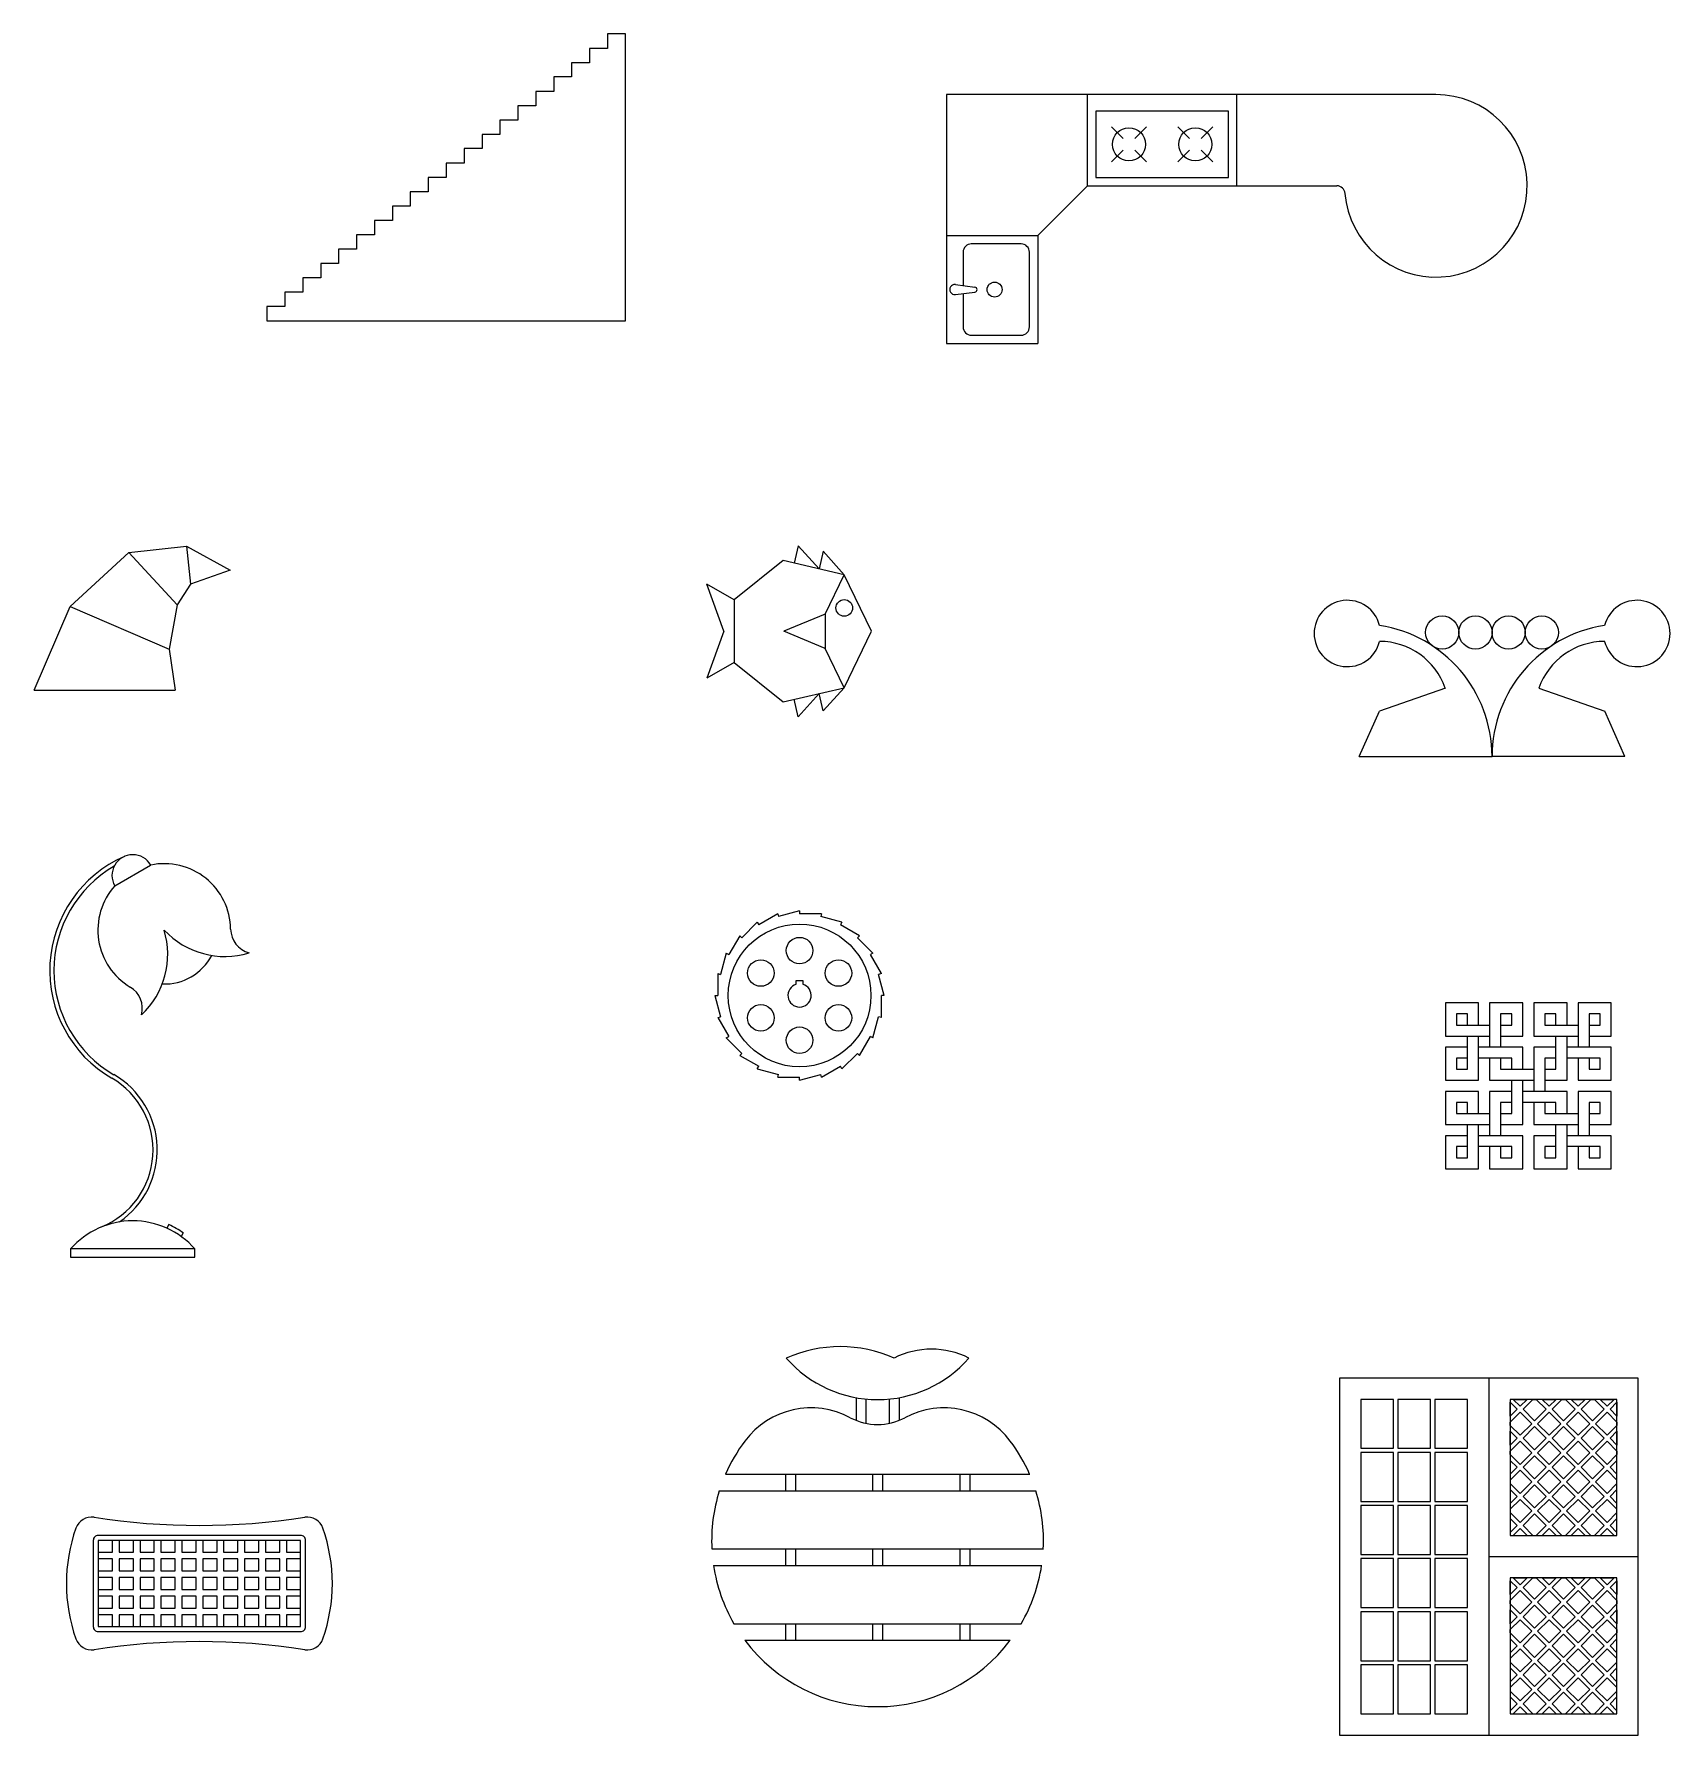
# Model space of a CAD drawing. Header units: millimetres. Extents: x 2354 to 3340, y 1802 to 2827.
import ezdxf

# ---------------------------------------------------------------- set-up
doc = ezdxf.new("R2010")
doc.units = ezdxf.units.MM
doc.header["$LTSCALE"] = 0.5
doc.layers.get('0').update_dxf_attribs({"lineweight": 0})

# ---------------------------------------------------------------- blocks, each defined once
blk = doc.blocks.new('*U0')
blk.add_line((-3.5, -3.5), (3.5, 3.5))
blk = doc.blocks.new('*U1')
at = {"lineweight": -2}
for p, rotation in [((4250.2, -105.7), 89.99999999999999), ((4250.2, -119.8), 180), ((4264.3, -119.8), 270)]:
    blk.add_blockref('*U0', p, dxfattribs=dict(at, rotation=rotation))
blk.add_blockref('*U0', (4264.3, -105.7), dxfattribs=at)
blk = doc.blocks.new('*U2')
blk.add_line((-3.5, -3.5), (3.5, 3.5))
blk = doc.blocks.new('*U3')
at = {"lineweight": -2}
for p, rotation in [((4250.2, -105.7), 89.99999999999999), ((4250.2, -119.8), 180), ((4264.3, -119.8), 270)]:
    blk.add_blockref('*U2', p, dxfattribs=dict(at, rotation=rotation))
blk.add_blockref('*U2', (4264.3, -105.7), dxfattribs=at)

msp = doc.modelspace()

# ---------------------------------------------------------------- linework, layer by layer
for p, q in [((2688.6, 2818.4), (2688.6, 2809.8)), ((2699.4, 2818.4), (2688.6, 2818.4)), ((2710.2, 2827.1), (2699.4, 2827.1)), ((2699.4, 2827.1), (2699.4, 2818.4)), ((2710.2, 2654.3), (2710.2, 2827.1)), ((2688.6, 2809.8), (2677.8, 2809.8)), ((2677.8, 2809.8), (2677.8, 2801.2)), ((2677.8, 2801.2), (2667, 2801.2)), ((2667, 2801.2), (2667, 2792.5)), ((2667, 2792.5), (2656.2, 2792.5)), ((2656.2, 2792.5), (2656.2, 2783.9)), ((3198.7, 2790.6), (2903.7, 2790.6)), ((2903.7, 2790.6), (2903.7, 2640.6)), ((2988.7, 2735.6), (2988.7, 2790.6)), ((3078.7, 2735.6), (3078.7, 2790.6)), ((2645.4, 2783.9), (2645.4, 2775.2)), ((2656.2, 2783.9), (2645.4, 2783.9)), ((2645.4, 2775.2), (2634.6, 2775.2)), ((2634.6, 2775.2), (2634.6, 2766.6)), ((2623.8, 2758), (2613, 2758)), ((2613, 2758), (2613, 2749.3)), ((2623.8, 2766.6), (2623.8, 2758)), ((2634.6, 2766.6), (2623.8, 2766.6)), ((2613, 2749.3), (2602.2, 2749.3)), ((2602.2, 2749.3), (2602.2, 2740.7)), ((2591.4, 2740.7), (2591.4, 2732)), ((2602.2, 2740.7), (2591.4, 2740.7)), ((2591.4, 2732), (2580.6, 2732)), ((2580.6, 2732), (2580.6, 2723.4)), ((2958.7, 2705.6), (2988.7, 2735.6)), ((2988.7, 2735.6), (3139, 2735.6)), ((2569.8, 2723.4), (2569.8, 2714.8)), ((2580.6, 2723.4), (2569.8, 2723.4)), ((2548.2, 2706.1), (2548.2, 2697.5)), ((2559, 2706.1), (2548.2, 2706.1)), ((2569.8, 2714.8), (2559, 2714.8)), ((2559, 2714.8), (2559, 2706.1)), ((2903.7, 2705.6), (2958.7, 2705.6)), ((2958.7, 2705.6), (2958.7, 2640.6)), ((2548.2, 2697.5), (2537.4, 2697.5)), ((2537.4, 2697.5), (2537.4, 2688.8)), ((2537.4, 2688.8), (2526.6, 2688.8)), ((2526.6, 2688.8), (2526.6, 2680.2)), ((2526.6, 2680.2), (2515.8, 2680.2)), ((2515.8, 2680.2), (2515.8, 2671.6)), ((2909.1, 2676.1), (2920.9, 2674.6)), ((2505, 2671.6), (2505, 2662.9)), ((2515.8, 2671.6), (2505, 2671.6)), ((2909.1, 2670.1), (2920.9, 2671.6)), ((2505, 2662.9), (2494.2, 2662.9)), ((2494.2, 2662.9), (2494.2, 2654.3)), ((2494.2, 2654.3), (2710.2, 2654.3)), ((2903.7, 2640.6), (2958.7, 2640.6)), ((2375.6, 2482.2), (2410.9, 2514.7)), ((2410.9, 2514.7), (2445.7, 2518.5)), ((2410.9, 2514.7), (2440, 2483.1)), ((2445.7, 2518.5), (2448.2, 2495.6)), ((2445.7, 2518.5), (2472, 2504)), ((2814.3, 2518.8), (2811.9, 2508.2)), ((2827, 2504.8), (2814.3, 2518.8)), ((2829.4, 2515.4), (2827, 2504.8)), ((2842.1, 2501.3), (2829.4, 2515.4)), ((2472, 2504), (2448.2, 2495.6)), ((2805.2, 2509.8), (2775.7, 2486.2)), ((2842.1, 2501.3), (2805.2, 2509.8)), ((2830.7, 2477.6), (2842.1, 2501.3)), ((2858.5, 2467.3), (2842.1, 2501.3)), ((2448.2, 2495.6), (2440, 2483.1)), ((2775.7, 2486.2), (2759.3, 2495.6)), ((2769.6, 2467.3), (2759.3, 2495.6)), ((2353.8, 2431.7), (2375.6, 2482.2)), ((2375.6, 2482.2), (2435.3, 2456.5)), ((2440, 2483.1), (2435.3, 2456.5)), ((2775.7, 2486.2), (2775.7, 2448.4)), ((2830.7, 2477.6), (2805.7, 2467.3)), ((2830.7, 2477.6), (2830.7, 2456.9)), ((2769.6, 2467.3), (2759.3, 2438.9)), ((2830.7, 2456.9), (2805.7, 2467.3)), ((2842.1, 2433.2), (2858.5, 2467.3)), ((2435.3, 2456.5), (2438.8, 2431.7)), ((2842.1, 2433.2), (2830.7, 2456.9)), ((2775.7, 2448.4), (2759.3, 2438.9)), ((2775.7, 2448.4), (2805.2, 2424.8)), ((2353.8, 2431.7), (2438.8, 2431.7)), ((2805.2, 2424.8), (2842.1, 2433.2)), ((2827, 2429.7), (2814.3, 2415.7)), ((2829.4, 2419.2), (2827, 2429.7)), ((2842.1, 2433.2), (2829.4, 2419.2)), ((3204.4, 2433), (3164.7, 2419.1)), ((3260.7, 2433), (3300.4, 2419.1)), ((2814.3, 2415.7), (2811.9, 2426.3)), ((3152.5, 2391.7), (3164.7, 2419.1)), ((3312.5, 2391.7), (3300.4, 2419.1)), ((3152.5, 2391.7), (3232.5, 2391.7)), ((3312.5, 2391.7), (3232.5, 2391.7)), ((2402.5, 2313.9), (2424.1, 2326.4)), ((2802, 2297), (2790.6, 2290.4)), ((2802, 2297), (2802.5, 2295.3)), ((2815.2, 2298.8), (2802.5, 2295.3)), ((2815.2, 2298.8), (2815.2, 2297)), ((2828.4, 2297), (2815.2, 2297)), ((2828.4, 2297), (2828, 2295.3)), ((2789.7, 2291.9), (2780.4, 2282.6)), ((2789.7, 2291.9), (2790.6, 2290.4)), ((2840.7, 2291.9), (2828, 2295.3)), ((2840.7, 2291.9), (2839.8, 2290.4)), ((2851.3, 2283.8), (2839.8, 2290.4)), ((2779.2, 2283.8), (2772.6, 2272.4)), ((2779.2, 2283.8), (2780.4, 2282.6)), ((2851.3, 2283.8), (2850, 2282.6)), ((2859.4, 2273.3), (2850, 2282.6)), ((2771, 2273.3), (2767.6, 2260.5)), ((2771, 2273.3), (2772.6, 2272.4)), ((2859.4, 2273.3), (2857.9, 2272.4)), ((2864.5, 2261), (2857.9, 2272.4)), ((2766, 2261), (2767.6, 2260.5)), ((2766, 2261), (2766, 2247.8)), ((2813.2, 2254.5), (2813.2, 2256.8)), ((2813.2, 2256.8), (2817.2, 2256.8)), ((2817.2, 2256.8), (2817.2, 2254.5)), ((2864.5, 2261), (2862.8, 2260.5)), ((2866.2, 2247.8), (2862.8, 2260.5)), ((2764.2, 2247.8), (2766, 2247.8)), ((2764.2, 2247.8), (2767.6, 2235)), ((2866.2, 2247.8), (2864.5, 2247.8)), ((2864.5, 2234.6), (2864.5, 2247.8)), ((2766, 2234.6), (2767.6, 2235)), ((2766, 2234.6), (2772.6, 2223.1)), ((2859.4, 2222.3), (2862.8, 2235)), ((2864.5, 2234.6), (2862.8, 2235)), ((3224.4, 2243.3), (3204.4, 2243.3)), ((3204.4, 2243.3), (3204.4, 2223.3)), ((3211, 2236.7), (3211, 2230)), ((3217.7, 2236.7), (3211, 2236.7)), ((3217.7, 2230), (3217.7, 2236.7)), ((3224.4, 2230), (3224.4, 2243.3)), ((3251, 2243.3), (3231, 2243.3)), ((3231, 2243.3), (3231, 2216.7)), ((3244.4, 2236.7), (3237.7, 2236.7)), ((3237.7, 2236.7), (3237.7, 2216.7)), ((3244.4, 2230), (3244.4, 2236.7)), ((3251, 2223.3), (3251, 2243.3)), ((3277.7, 2243.3), (3257.7, 2243.3)), ((3257.7, 2243.3), (3257.7, 2223.3)), ((3271, 2236.7), (3264.4, 2236.7)), ((3264.4, 2236.7), (3264.4, 2230)), ((3271, 2230), (3271, 2236.7)), ((3277.7, 2230), (3277.7, 2243.3)), ((3304.4, 2243.3), (3284.4, 2243.3)), ((3284.4, 2243.3), (3284.4, 2216.7)), ((3297.7, 2236.7), (3291, 2236.7)), ((3291, 2236.7), (3291, 2216.7)), ((3297.7, 2230), (3297.7, 2236.7)), ((3304.4, 2223.3), (3304.4, 2243.3)), ((3211, 2230), (3231, 2230)), ((3237.7, 2230), (3244.4, 2230)), ((3264.4, 2230), (3284.4, 2230)), ((3291, 2230), (3297.7, 2230)), ((2771, 2222.3), (2772.6, 2223.1)), ((2771, 2222.3), (2780.4, 2212.9)), ((2851.3, 2211.7), (2857.9, 2223.1)), ((2859.4, 2222.3), (2857.9, 2223.1)), ((3204.4, 2223.3), (3231, 2223.3)), ((3217.7, 2216.7), (3204.4, 2216.7)), ((3204.4, 2216.7), (3204.4, 2196.7)), ((3217.7, 2203.3), (3217.7, 2223.3)), ((3224.4, 2196.7), (3224.4, 2223.3)), ((3251, 2216.7), (3224.4, 2216.7)), ((3237.7, 2223.3), (3251, 2223.3)), ((3251, 2203.3), (3251, 2216.7)), ((3257.7, 2223.3), (3284.4, 2223.3)), ((3257.7, 2216.7), (3257.7, 2190)), ((3271, 2216.7), (3257.7, 2216.7)), ((3271, 2203.3), (3271, 2223.3)), ((3277.7, 2196.7), (3277.7, 2223.3)), ((3304.4, 2216.7), (3277.7, 2216.7)), ((3291, 2223.3), (3304.4, 2223.3)), ((3304.4, 2196.7), (3304.4, 2216.7)), ((2779.2, 2211.7), (2780.4, 2212.9)), ((2779.2, 2211.7), (2790.6, 2205.1)), ((2789.7, 2203.6), (2790.6, 2205.1)), ((2789.7, 2203.6), (2802.5, 2200.2)), ((2828.4, 2198.5), (2839.8, 2205.1)), ((2840.7, 2203.6), (2839.8, 2205.1)), ((2840.7, 2203.6), (2850, 2212.9)), ((2851.3, 2211.7), (2850, 2212.9)), ((3217.7, 2210), (3211, 2210)), ((3211, 2210), (3211, 2203.3)), ((3244.4, 2210), (3224.4, 2210)), ((3231, 2210), (3231, 2196.7)), ((3237.7, 2210), (3237.7, 2203.3)), ((3244.4, 2203.3), (3244.4, 2210)), ((3271, 2210), (3264.4, 2210)), ((3264.4, 2210), (3264.4, 2190)), ((3297.7, 2210), (3277.7, 2210)), ((3284.4, 2210), (3284.4, 2196.7)), ((3291, 2210), (3291, 2203.3)), ((3297.7, 2203.3), (3297.7, 2210)), ((2802, 2198.5), (2802.5, 2200.2)), ((2802, 2198.5), (2815.2, 2198.5)), ((2815.2, 2196.8), (2828, 2200.2)), ((2815.2, 2196.8), (2815.2, 2198.5)), ((2828.4, 2198.5), (2828, 2200.2)), ((3204.4, 2196.7), (3224.4, 2196.7)), ((3211, 2203.3), (3217.7, 2203.3)), ((3231, 2196.7), (3257.7, 2196.7)), ((3237.7, 2203.3), (3257.7, 2203.3)), ((3244.4, 2176.7), (3244.4, 2196.7)), ((3251, 2170), (3251, 2196.7)), ((3264.4, 2203.3), (3271, 2203.3)), ((3264.4, 2196.7), (3277.7, 2196.7)), ((3284.4, 2196.7), (3304.4, 2196.7)), ((3291, 2203.3), (3297.7, 2203.3)), ((3224.4, 2190), (3204.4, 2190)), ((3204.4, 2190), (3204.4, 2170)), ((3217.7, 2183.3), (3211, 2183.3)), ((3211, 2183.3), (3211, 2176.7)), ((3217.7, 2176.7), (3217.7, 2183.3)), ((3224.4, 2176.7), (3224.4, 2190)), ((3244.4, 2190), (3231, 2190)), ((3231, 2190), (3231, 2163.3)), ((3244.4, 2183.3), (3237.7, 2183.3)), ((3237.7, 2183.3), (3237.7, 2163.3)), ((3277.7, 2190), (3251, 2190)), ((3271, 2183.3), (3251, 2183.3)), ((3257.7, 2183.3), (3257.7, 2170)), ((3264.4, 2183.3), (3264.4, 2176.7)), ((3271, 2176.7), (3271, 2183.3)), ((3277.7, 2176.7), (3277.7, 2190)), ((3304.4, 2190), (3284.4, 2190)), ((3284.4, 2190), (3284.4, 2163.3)), ((3297.7, 2183.3), (3291, 2183.3)), ((3291, 2183.3), (3291, 2163.3)), ((3297.7, 2176.7), (3297.7, 2183.3)), ((3304.4, 2170), (3304.4, 2190)), ((3211, 2176.7), (3231, 2176.7)), ((3237.7, 2176.7), (3244.4, 2176.7)), ((3264.4, 2176.7), (3284.4, 2176.7)), ((3291, 2176.7), (3297.7, 2176.7)), ((3204.4, 2170), (3231, 2170)), ((3217.7, 2163.3), (3204.4, 2163.3)), ((3204.4, 2163.3), (3204.4, 2143.3)), ((3217.7, 2150), (3217.7, 2170)), ((3224.4, 2143.3), (3224.4, 2170)), ((3251, 2163.3), (3224.4, 2163.3)), ((3237.7, 2170), (3251, 2170)), ((3251, 2143.3), (3251, 2163.3)), ((3257.7, 2170), (3284.4, 2170)), ((3271, 2163.3), (3257.7, 2163.3)), ((3257.7, 2163.3), (3257.7, 2143.3)), ((3271, 2150), (3271, 2170)), ((3277.7, 2143.3), (3277.7, 2170)), ((3304.4, 2163.3), (3277.7, 2163.3)), ((3291, 2170), (3304.4, 2170)), ((3304.4, 2143.3), (3304.4, 2163.3)), ((3211, 2156.7), (3211, 2150)), ((3217.7, 2156.7), (3211, 2156.7)), ((3244.4, 2156.7), (3224.4, 2156.7)), ((3231, 2156.7), (3231, 2143.3)), ((3237.7, 2156.7), (3237.7, 2150)), ((3244.4, 2150), (3244.4, 2156.7)), ((3271, 2156.7), (3264.4, 2156.7)), ((3264.4, 2156.7), (3264.4, 2150)), ((3297.7, 2156.7), (3277.7, 2156.7)), ((3284.4, 2156.7), (3284.4, 2143.3)), ((3291, 2156.7), (3291, 2150)), ((3297.7, 2150), (3297.7, 2156.7)), ((3204.4, 2143.3), (3224.4, 2143.3)), ((3211, 2150), (3217.7, 2150)), ((3231, 2143.3), (3251, 2143.3)), ((3237.7, 2150), (3244.4, 2150)), ((3257.7, 2143.3), (3277.7, 2143.3)), ((3264.4, 2150), (3271, 2150)), ((3284.4, 2143.3), (3304.4, 2143.3)), ((3291, 2150), (3297.7, 2150)), ((2435.1, 2109.8), (2433.8, 2107.6)), ((2443.7, 2104.8), (2442.5, 2102.6)), ((3320.6, 2017.2), (3140.6, 2017.2)), ((3140.6, 2017.2), (3140.6, 1802.2)), ((3230.6, 2017.2), (3230.6, 1802.2)), ((3320.6, 1802.2), (3320.6, 2017.2)), ((2849.2, 2005.5), (2849.2, 1991.8)), ((2855.2, 2004.7), (2855.2, 1990.1)), ((2869.2, 2004.7), (2869.2, 1990.1)), ((2875.2, 2005.5), (2875.2, 1991.8)), ((2770.5, 1959.3), (2953.9, 1959.3)), ((2806.7, 1959.3), (2806.7, 1949.3)), ((2812.7, 1959.3), (2812.7, 1949.3)), ((2859.2, 1959.3), (2859.2, 1949.3)), ((2865.2, 1959.3), (2865.2, 1949.3)), ((2911.7, 1959.3), (2911.7, 1949.3)), ((2917.7, 1959.3), (2917.7, 1949.3)), ((2766.8, 1949.3), (2957.6, 1949.3)), ((2762.3, 1914.3), (2962.1, 1914.3)), ((2806.7, 1914.3), (2806.7, 1904.3)), ((2812.7, 1914.3), (2812.7, 1904.3)), ((2859.2, 1914.3), (2859.2, 1904.3)), ((2865.2, 1914.3), (2865.2, 1904.3)), ((2911.7, 1914.3), (2911.7, 1904.3)), ((2917.7, 1914.3), (2917.7, 1904.3)), ((3230.6, 1909.7), (3320.6, 1909.7)), ((2763.3, 1904.3), (2961.1, 1904.3)), ((2775.6, 1869.3), (2948.8, 1869.3)), ((2806.7, 1869.3), (2806.7, 1859.3)), ((2812.7, 1869.3), (2812.7, 1859.3)), ((2859.2, 1869.3), (2859.2, 1859.3)), ((2865.2, 1869.3), (2865.2, 1859.3)), ((2911.7, 1869.3), (2911.7, 1859.3)), ((2917.7, 1869.3), (2917.7, 1859.3)), ((2782.2, 1859.3), (2942.2, 1859.3)), ((3140.6, 1802.2), (3320.6, 1802.2))]:
    msp.add_line(p, q)
for points in [[(2993.7, 2740.6), (3073.7, 2740.6), (3073.7, 2780.6), (2993.7, 2780.6)], [(2375.8, 2090.1), (2450.8, 2090.1), (2450.8, 2095.1), (2375.8, 2095.1)], [(3173.2, 2004.4), (3153.4, 2004.4), (3153.4, 1975), (3173.2, 1975)], [(3195.5, 2004.4), (3175.7, 2004.4), (3175.7, 1975), (3195.5, 1975)], [(3217.8, 2004.4), (3198, 2004.4), (3198, 1975), (3217.8, 1975)], [(3243.4, 1922.5), (3307.8, 1922.5), (3307.8, 2004.4), (3243.4, 2004.4)], [(3247.6, 1998.5), (3243.4, 1994.3), (3243.4, 2002.7)], [(3249.4, 2000.3), (3245.2, 2004.4), (3253.6, 2004.4)], [(3258.1, 1991.5), (3251.2, 1998.5), (3257.1, 2004.4), (3259.2, 2004.4), (3265.1, 1998.5)], [(3266.9, 2000.3), (3262.7, 2004.4), (3271.1, 2004.4)], [(3275.6, 1991.5), (3268.7, 1998.5), (3274.6, 2004.4), (3276.7, 2004.4), (3282.6, 1998.5)], [(3284.4, 2000.3), (3280.2, 2004.4), (3288.6, 2004.4)], [(3293.1, 1991.5), (3286.2, 1998.5), (3292.1, 2004.4), (3294.2, 2004.4), (3300.1, 1998.5)], [(3301.9, 2000.3), (3297.7, 2004.4), (3306.1, 2004.4)], [(3303.7, 1998.5), (3307.8, 2002.7), (3307.8, 1994.3)], [(3256.4, 1989.7), (3249.4, 1982.8), (3243.4, 1988.7), (3243.4, 1990.8), (3249.4, 1996.7)], [(3266.9, 1982.8), (3259.9, 1989.7), (3266.9, 1996.7), (3273.9, 1989.7)], [(3284.4, 1982.8), (3277.4, 1989.7), (3284.4, 1996.7), (3291.4, 1989.7)], [(3294.9, 1989.7), (3301.9, 1996.7), (3307.8, 1990.8), (3307.8, 1988.7), (3301.9, 1982.8)], [(3247.6, 1981), (3243.4, 1976.8), (3243.4, 1985.2)], [(3256.4, 1972.2), (3249.4, 1965.3), (3243.4, 1971.2), (3243.4, 1973.3), (3249.4, 1979.2)], [(3265.1, 1981), (3258.1, 1974), (3251.2, 1981), (3258.1, 1988)], [(3273.9, 1972.2), (3266.9, 1965.3), (3259.9, 1972.2), (3266.9, 1979.2)], [(3275.6, 1974), (3268.7, 1981), (3275.6, 1988), (3282.6, 1981)], [(3277.4, 1972.2), (3284.4, 1979.2), (3291.4, 1972.2), (3284.4, 1965.3)], [(3286.2, 1981), (3293.1, 1988), (3300.1, 1981), (3293.1, 1974)], [(3294.9, 1972.2), (3301.9, 1979.2), (3307.8, 1973.3), (3307.8, 1971.2), (3301.9, 1965.3)], [(3303.7, 1981), (3307.8, 1985.2), (3307.8, 1976.8)], [(3173.2, 1972.5), (3153.4, 1972.5), (3153.4, 1943), (3173.2, 1943)], [(3195.5, 1972.5), (3175.7, 1972.5), (3175.7, 1943), (3195.5, 1943)], [(3217.8, 1972.5), (3198, 1972.5), (3198, 1943), (3217.8, 1943)], [(3265.1, 1963.5), (3258.1, 1970.5), (3251.2, 1963.5), (3258.1, 1956.5)], [(3275.6, 1956.5), (3282.6, 1963.5), (3275.6, 1970.5), (3268.7, 1963.5)], [(3286.2, 1963.5), (3293.1, 1956.5), (3300.1, 1963.5), (3293.1, 1970.5)], [(3247.6, 1963.5), (3243.4, 1967.7), (3243.4, 1959.3)], [(3256.4, 1954.7), (3249.4, 1961.7), (3243.4, 1955.8), (3243.4, 1953.7), (3249.4, 1947.8)], [(3273.9, 1954.7), (3266.9, 1961.7), (3259.9, 1954.7), (3266.9, 1947.8)], [(3277.4, 1954.7), (3284.4, 1947.8), (3291.4, 1954.7), (3284.4, 1961.7)], [(3294.9, 1954.7), (3301.9, 1947.8), (3307.8, 1953.7), (3307.8, 1955.8), (3301.9, 1961.7)], [(3303.7, 1963.5), (3307.8, 1959.3), (3307.8, 1967.7)], [(3247.6, 1946), (3243.4, 1950.2), (3243.4, 1941.8)], [(3265.1, 1946), (3258.1, 1953), (3251.2, 1946), (3258.1, 1939)], [(3275.6, 1953), (3268.7, 1946), (3275.6, 1939), (3282.6, 1946)], [(3286.2, 1946), (3293.1, 1939), (3300.1, 1946), (3293.1, 1953)], [(3303.7, 1946), (3307.8, 1941.8), (3307.8, 1950.2)], [(3173.2, 1940.5), (3153.4, 1940.5), (3153.4, 1911), (3173.2, 1911)], [(3195.5, 1940.5), (3175.7, 1940.5), (3175.7, 1911), (3195.5, 1911)], [(3217.8, 1940.5), (3198, 1940.5), (3198, 1911), (3217.8, 1911)], [(3256.4, 1937.2), (3249.4, 1944.2), (3243.4, 1938.3), (3243.4, 1936.2), (3249.4, 1930.3)], [(3266.9, 1944.2), (3259.9, 1937.2), (3266.9, 1930.3), (3273.9, 1937.2)], [(3284.4, 1944.2), (3277.4, 1937.2), (3284.4, 1930.3), (3291.4, 1937.2)], [(3294.9, 1937.2), (3301.9, 1930.3), (3307.8, 1936.2), (3307.8, 1938.3), (3301.9, 1944.2)], [(3247.6, 1928.5), (3243.4, 1932.7), (3243.4, 1924.3)], [(3249.4, 1926.7), (3245.2, 1922.5), (3253.6, 1922.5)], [(3258.1, 1935.5), (3251.2, 1928.5), (3257.1, 1922.5), (3259.2, 1922.5), (3265.1, 1928.5)], [(3266.9, 1926.7), (3262.7, 1922.5), (3271.1, 1922.5)], [(3275.6, 1935.5), (3268.7, 1928.5), (3274.6, 1922.5), (3276.7, 1922.5), (3282.6, 1928.5)], [(3284.4, 1926.7), (3280.2, 1922.5), (3288.6, 1922.5)], [(3293.1, 1935.5), (3286.2, 1928.5), (3292.1, 1922.5), (3294.2, 1922.5), (3300.1, 1928.5)], [(3301.9, 1926.7), (3297.7, 1922.5), (3306.1, 1922.5)], [(3303.7, 1928.5), (3307.8, 1924.3), (3307.8, 1932.7)], [(2392.5, 1867.5), (2514.5, 1867.5), (2514.5, 1919.5), (2392.5, 1919.5)], [(2392.5, 1912.3), (2401.1, 1912.3), (2401.1, 1919.5), (2392.5, 1919.5)], [(2405.1, 1912.3), (2413.7, 1912.3), (2413.7, 1919.5), (2405.1, 1919.5)], [(2417.7, 1912.3), (2426.3, 1912.3), (2426.3, 1919.5), (2417.7, 1919.5)], [(2430.3, 1912.3), (2438.9, 1912.3), (2438.9, 1919.5), (2430.3, 1919.5)], [(2442.9, 1912.3), (2451.5, 1912.3), (2451.5, 1919.5), (2442.9, 1919.5)], [(2455.5, 1912.3), (2464.1, 1912.3), (2464.1, 1919.5), (2455.5, 1919.5)], [(2468.1, 1912.3), (2476.7, 1912.3), (2476.7, 1919.5), (2468.1, 1919.5)], [(2480.7, 1912.3), (2489.3, 1912.3), (2489.3, 1919.5), (2480.7, 1919.5)], [(2493.3, 1912.3), (2501.9, 1912.3), (2501.9, 1919.5), (2493.3, 1919.5)], [(2505.9, 1912.3), (2514.5, 1912.3), (2514.5, 1919.5), (2505.9, 1919.5)], [(2392.5, 1901.1), (2401.1, 1901.1), (2401.1, 1908.3), (2392.5, 1908.3)], [(2405.1, 1901.1), (2413.7, 1901.1), (2413.7, 1908.3), (2405.1, 1908.3)], [(2417.7, 1901.1), (2426.3, 1901.1), (2426.3, 1908.3), (2417.7, 1908.3)], [(2430.3, 1901.1), (2438.9, 1901.1), (2438.9, 1908.3), (2430.3, 1908.3)], [(2442.9, 1901.1), (2451.5, 1901.1), (2451.5, 1908.3), (2442.9, 1908.3)], [(2455.5, 1901.1), (2464.1, 1901.1), (2464.1, 1908.3), (2455.5, 1908.3)], [(2468.1, 1901.1), (2476.7, 1901.1), (2476.7, 1908.3), (2468.1, 1908.3)], [(2480.7, 1901.1), (2489.3, 1901.1), (2489.3, 1908.3), (2480.7, 1908.3)], [(2493.3, 1901.1), (2501.9, 1901.1), (2501.9, 1908.3), (2493.3, 1908.3)], [(2505.9, 1901.1), (2514.5, 1901.1), (2514.5, 1908.3), (2505.9, 1908.3)], [(3173.2, 1908.5), (3153.4, 1908.5), (3153.4, 1879), (3173.2, 1879)], [(3195.5, 1908.5), (3175.7, 1908.5), (3175.7, 1879), (3195.5, 1879)], [(3217.8, 1908.5), (3198, 1908.5), (3198, 1879), (3217.8, 1879)], [(2392.5, 1889.9), (2401.1, 1889.9), (2401.1, 1897.1), (2392.5, 1897.1)], [(2405.1, 1889.9), (2413.7, 1889.9), (2413.7, 1897.1), (2405.1, 1897.1)], [(2417.7, 1889.9), (2426.3, 1889.9), (2426.3, 1897.1), (2417.7, 1897.1)], [(2430.3, 1889.9), (2438.9, 1889.9), (2438.9, 1897.1), (2430.3, 1897.1)], [(2442.9, 1889.9), (2451.5, 1889.9), (2451.5, 1897.1), (2442.9, 1897.1)], [(2455.5, 1889.9), (2464.1, 1889.9), (2464.1, 1897.1), (2455.5, 1897.1)], [(2468.1, 1889.9), (2476.7, 1889.9), (2476.7, 1897.1), (2468.1, 1897.1)], [(2480.7, 1889.9), (2489.3, 1889.9), (2489.3, 1897.1), (2480.7, 1897.1)], [(2493.3, 1889.9), (2501.9, 1889.9), (2501.9, 1897.1), (2493.3, 1897.1)], [(2505.9, 1889.9), (2514.5, 1889.9), (2514.5, 1897.1), (2505.9, 1897.1)], [(3243.4, 1815), (3307.8, 1815), (3307.8, 1896.9), (3243.4, 1896.9)], [(3249.4, 1892.8), (3245.2, 1896.9), (3253.6, 1896.9)], [(3258.1, 1884), (3251.2, 1891), (3257.1, 1896.9), (3259.2, 1896.9), (3265.1, 1891)], [(3266.9, 1892.8), (3262.7, 1896.9), (3271.1, 1896.9)], [(3275.6, 1884), (3268.7, 1891), (3274.6, 1896.9), (3276.7, 1896.9), (3282.6, 1891)], [(3284.4, 1892.8), (3280.2, 1896.9), (3288.6, 1896.9)], [(3293.1, 1884), (3286.2, 1891), (3292.1, 1896.9), (3294.2, 1896.9), (3300.1, 1891)], [(3301.9, 1892.8), (3297.7, 1896.9), (3306.1, 1896.9)], [(2392.5, 1878.7), (2401.1, 1878.7), (2401.1, 1885.9), (2392.5, 1885.9)], [(2405.1, 1878.7), (2413.7, 1878.7), (2413.7, 1885.9), (2405.1, 1885.9)], [(2417.7, 1878.7), (2426.3, 1878.7), (2426.3, 1885.9), (2417.7, 1885.9)], [(2430.3, 1878.7), (2438.9, 1878.7), (2438.9, 1885.9), (2430.3, 1885.9)], [(2442.9, 1878.7), (2451.5, 1878.7), (2451.5, 1885.9), (2442.9, 1885.9)], [(2455.5, 1878.7), (2464.1, 1878.7), (2464.1, 1885.9), (2455.5, 1885.9)], [(2468.1, 1878.7), (2476.7, 1878.7), (2476.7, 1885.9), (2468.1, 1885.9)], [(2480.7, 1878.7), (2489.3, 1878.7), (2489.3, 1885.9), (2480.7, 1885.9)], [(2493.3, 1878.7), (2501.9, 1878.7), (2501.9, 1885.9), (2493.3, 1885.9)], [(2505.9, 1878.7), (2514.5, 1878.7), (2514.5, 1885.9), (2505.9, 1885.9)], [(3247.6, 1891), (3243.4, 1886.8), (3243.4, 1895.2)], [(3256.4, 1882.2), (3249.4, 1875.3), (3243.4, 1881.2), (3243.4, 1883.3), (3249.4, 1889.2)], [(3266.9, 1875.3), (3259.9, 1882.2), (3266.9, 1889.2), (3273.9, 1882.2)], [(3284.4, 1875.3), (3277.4, 1882.2), (3284.4, 1889.2), (3291.4, 1882.2)], [(3294.9, 1882.2), (3301.9, 1889.2), (3307.8, 1883.3), (3307.8, 1881.2), (3301.9, 1875.3)], [(3303.7, 1891), (3307.8, 1895.2), (3307.8, 1886.8)], [(3173.2, 1876.5), (3153.4, 1876.5), (3153.4, 1847), (3173.2, 1847)], [(3195.5, 1876.5), (3175.7, 1876.5), (3175.7, 1847), (3195.5, 1847)], [(3217.8, 1876.5), (3198, 1876.5), (3198, 1847), (3217.8, 1847)], [(3247.6, 1873.5), (3243.4, 1869.3), (3243.4, 1877.7)], [(3265.1, 1873.5), (3258.1, 1866.5), (3251.2, 1873.5), (3258.1, 1880.5)], [(3275.6, 1866.5), (3268.7, 1873.5), (3275.6, 1880.5), (3282.6, 1873.5)], [(3286.2, 1873.5), (3293.1, 1880.5), (3300.1, 1873.5), (3293.1, 1866.5)], [(3303.7, 1873.5), (3307.8, 1877.7), (3307.8, 1869.3)], [(2392.5, 1867.5), (2401.1, 1867.5), (2401.1, 1874.7), (2392.5, 1874.7)], [(2405.1, 1867.5), (2413.7, 1867.5), (2413.7, 1874.7), (2405.1, 1874.7)], [(2417.7, 1867.5), (2426.3, 1867.5), (2426.3, 1874.7), (2417.7, 1874.7)], [(2430.3, 1867.5), (2438.9, 1867.5), (2438.9, 1874.7), (2430.3, 1874.7)], [(2442.9, 1867.5), (2451.5, 1867.5), (2451.5, 1874.7), (2442.9, 1874.7)], [(2455.5, 1867.5), (2464.1, 1867.5), (2464.1, 1874.7), (2455.5, 1874.7)], [(2468.1, 1867.5), (2476.7, 1867.5), (2476.7, 1874.7), (2468.1, 1874.7)], [(2480.7, 1867.5), (2489.3, 1867.5), (2489.3, 1874.7), (2480.7, 1874.7)], [(2493.3, 1867.5), (2501.9, 1867.5), (2501.9, 1874.7), (2493.3, 1874.7)], [(2505.9, 1867.5), (2514.5, 1867.5), (2514.5, 1874.7), (2505.9, 1874.7)], [(3256.4, 1864.7), (3249.4, 1857.8), (3243.4, 1863.7), (3243.4, 1865.8), (3249.4, 1871.7)], [(3273.9, 1864.7), (3266.9, 1857.8), (3259.9, 1864.7), (3266.9, 1871.7)], [(3277.4, 1864.7), (3284.4, 1871.7), (3291.4, 1864.7), (3284.4, 1857.8)], [(3294.9, 1864.7), (3301.9, 1871.7), (3307.8, 1865.8), (3307.8, 1863.7), (3301.9, 1857.8)], [(3247.6, 1856), (3243.4, 1860.2), (3243.4, 1851.8)], [(3265.1, 1856), (3258.1, 1863), (3251.2, 1856), (3258.1, 1849)], [(3275.6, 1849), (3282.6, 1856), (3275.6, 1863), (3268.7, 1856)], [(3286.2, 1856), (3293.1, 1849), (3300.1, 1856), (3293.1, 1863)], [(3303.7, 1856), (3307.8, 1851.8), (3307.8, 1860.2)], [(3256.4, 1847.2), (3249.4, 1854.2), (3243.4, 1848.3), (3243.4, 1846.2), (3249.4, 1840.3)], [(3265.1, 1838.5), (3258.1, 1845.5), (3251.2, 1838.5), (3258.1, 1831.5)], [(3273.9, 1847.2), (3266.9, 1854.2), (3259.9, 1847.2), (3266.9, 1840.3)], [(3275.6, 1845.5), (3268.7, 1838.5), (3275.6, 1831.5), (3282.6, 1838.5)], [(3277.4, 1847.2), (3284.4, 1840.3), (3291.4, 1847.2), (3284.4, 1854.2)], [(3286.2, 1838.5), (3293.1, 1831.5), (3300.1, 1838.5), (3293.1, 1845.5)], [(3294.9, 1847.2), (3301.9, 1840.3), (3307.8, 1846.2), (3307.8, 1848.3), (3301.9, 1854.2)], [(3173.2, 1844.5), (3153.4, 1844.5), (3153.4, 1815), (3173.2, 1815)], [(3195.5, 1844.5), (3175.7, 1844.5), (3175.7, 1815), (3195.5, 1815)], [(3217.8, 1844.5), (3198, 1844.5), (3198, 1815), (3217.8, 1815)], [(3247.6, 1838.5), (3243.4, 1842.7), (3243.4, 1834.3)], [(3256.4, 1829.7), (3249.4, 1836.7), (3243.4, 1830.8), (3243.4, 1828.7), (3249.4, 1822.8)], [(3266.9, 1836.7), (3259.9, 1829.7), (3266.9, 1822.8), (3273.9, 1829.7)], [(3284.4, 1836.7), (3277.4, 1829.7), (3284.4, 1822.8), (3291.4, 1829.7)], [(3294.9, 1829.7), (3301.9, 1822.8), (3307.8, 1828.7), (3307.8, 1830.8), (3301.9, 1836.7)], [(3303.7, 1838.5), (3307.8, 1834.3), (3307.8, 1842.7)], [(3247.6, 1821), (3243.4, 1825.2), (3243.4, 1816.8)], [(3258.1, 1828), (3251.2, 1821), (3257.1, 1815), (3259.2, 1815), (3265.1, 1821)], [(3275.6, 1828), (3268.7, 1821), (3274.6, 1815), (3276.7, 1815), (3282.6, 1821)], [(3293.1, 1828), (3286.2, 1821), (3292.1, 1815), (3294.2, 1815), (3300.1, 1821)], [(3303.7, 1821), (3307.8, 1816.8), (3307.8, 1825.2)], [(3249.4, 1819.2), (3245.2, 1815), (3253.6, 1815)], [(3266.9, 1819.2), (3262.7, 1815), (3271.1, 1815)], [(3284.4, 1819.2), (3280.2, 1815), (3288.6, 1815)], [(3301.9, 1819.2), (3297.7, 1815), (3306.1, 1815)]]:
    msp.add_lwpolyline(points, close=True)
msp.add_lwpolyline([(2913.7, 2670.7), (2913.7, 2650.6, 0.414214), (2918.7, 2645.6), (2948.7, 2645.6, 0.414214), (2953.7, 2650.6), (2953.7, 2695.6, 0.414214), (2948.7, 2700.6), (2918.7, 2700.6, 0.414214), (2913.7, 2695.6), (2913.7, 2675.5)], format="xyb")
msp.add_lwpolyline([(2392.5, 1864.5), (2514.5, 1864.5, 0.414214), (2517.5, 1867.5), (2517.5, 1919.5, 0.414214), (2514.5, 1922.5), (2392.5, 1922.5, 0.414214), (2389.5, 1919.5), (2389.5, 1867.5, 0.414214)], format="xyb", close=True)
for centre, radius in [((3013.7, 2760.6), 10), ((3053.7, 2760.6), 10), ((2932.7, 2673.1), 4.5), ((2842.1, 2481.3), 5), ((3202.5, 2466.5), 10), ((3222.5, 2466.5), 10), ((3242.5, 2466.5), 10), ((3262.5, 2466.5), 10), ((2815.2, 2247.8), 43), ((2815.2, 2274.8), 8), ((2791.8, 2261.3), 8), ((2838.6, 2261.3), 8), ((2791.8, 2234.3), 8), ((2838.6, 2234.3), 8), ((2815.2, 2220.8), 8)]:
    msp.add_circle(centre, radius)
for centre, radius, start, end in [((3198.7, 2735.6), 55, 184.7802, 90), ((3139, 2730.6), 5, 4.7802, 90), ((2908.7, 2673.1), 3, 82.8192, 277.1808), ((2920.7, 2673.1), 1.5, 277.1808, 82.8192), ((3145.3, 2465.9), 20, 13.9625, 346.0375), ((3319.8, 2465.9), 20, 193.9625, 166.0375), ((3152.5, 2391.7), 80, 0, 81.2419), ((3312.5, 2391.7), 80, 98.7581, 180), ((3164.7, 2419.1), 42, 19.3064, 90), ((3300.4, 2419.1), 42, 90, 160.6936), ((2438.3, 2262.8), 75, 113.5782, 239.9107), ((2413.3, 2320.1), 12.5, 30, 210), ((2432.3, 2287.2), 40, 0.8266, 101.79), ((2438.3, 2262.8), 72.5, 119.9652, 239.9107), ((2432.3, 2287.2), 40, 138.21, 239.1734), ((2384.4, 2272.6), 50, 313.0519, 16.9481), ((2468.8, 2321.3), 50, 223.0519, 286.9481), ((2487.3, 2288), 15, 180.8266, 255), ((2432.3, 2287.2), 32.5, 267.9825, 332.0175), ((2404.1, 2240), 15, 345, 59.1734), ((2815.2, 2247.8), 7, 106.6015, 73.3985), ((2375.6, 2154.7), 50, 292.1286, 59.9107), ((2375.6, 2154.7), 52.5, 304.4983, 59.9107), ((2413.3, 2062), 50, 41.4096, 138.5904), ((2413.3, 2062), 52.5, 54.535, 65.465), ((2839.7, 1956.2), 80, 66.0305, 113.9695), ((2862.2, 2077.3), 73, 221.1121, 318.8879), ((2894.7, 1984.7), 50, 63.2563, 116.7437), ((2822.2, 1949.3), 50, 61.9275, 143.1301), ((2902.2, 1949.3), 50, 36.8699, 118.0725), ((2862.2, 2024.3), 35, 241.9275, 298.0725), ((2862.2, 1919.3), 100, 143.1301, 156.4218), ((2862.2, 1919.3), 100, 23.5782, 36.8699), ((2862.2, 1919.3), 100, 162.5424, 182.866), ((2862.2, 1919.3), 100, 357.134, 17.4576), ((2473.3, 1893.5), 100, 160.5288, 199.4712), ((2388.5, 1923.5), 10, 81.2026, 160.5288), ((2453.5, 2343.5), 415, 261.2026, 278.7974), ((2518.5, 1923.5), 10, 19.4712, 98.7974), ((2433.6, 1893.5), 100, 340.5288, 19.4712), ((2862.2, 1919.3), 100, 188.6269, 210), ((2862.2, 1919.3), 100, 330, 351.3731), ((2388.5, 1863.5), 10, 199.4712, 278.7974), ((2453.5, 1443.5), 415, 81.2026, 98.7974), ((2518.5, 1863.5), 10, 261.2026, 340.5288), ((2862.2, 1919.3), 100, 216.8699, 323.1301)]:
    msp.add_arc(centre, radius, start, end)

# ---------------------------------------------------------------- block references
for name, p in [('*U3', (-1243.5, 2873.3)), ('*U1', (-1203.5, 2873.3))]:
    msp.add_blockref(name, p)

doc.saveas('drawing.dxf')
